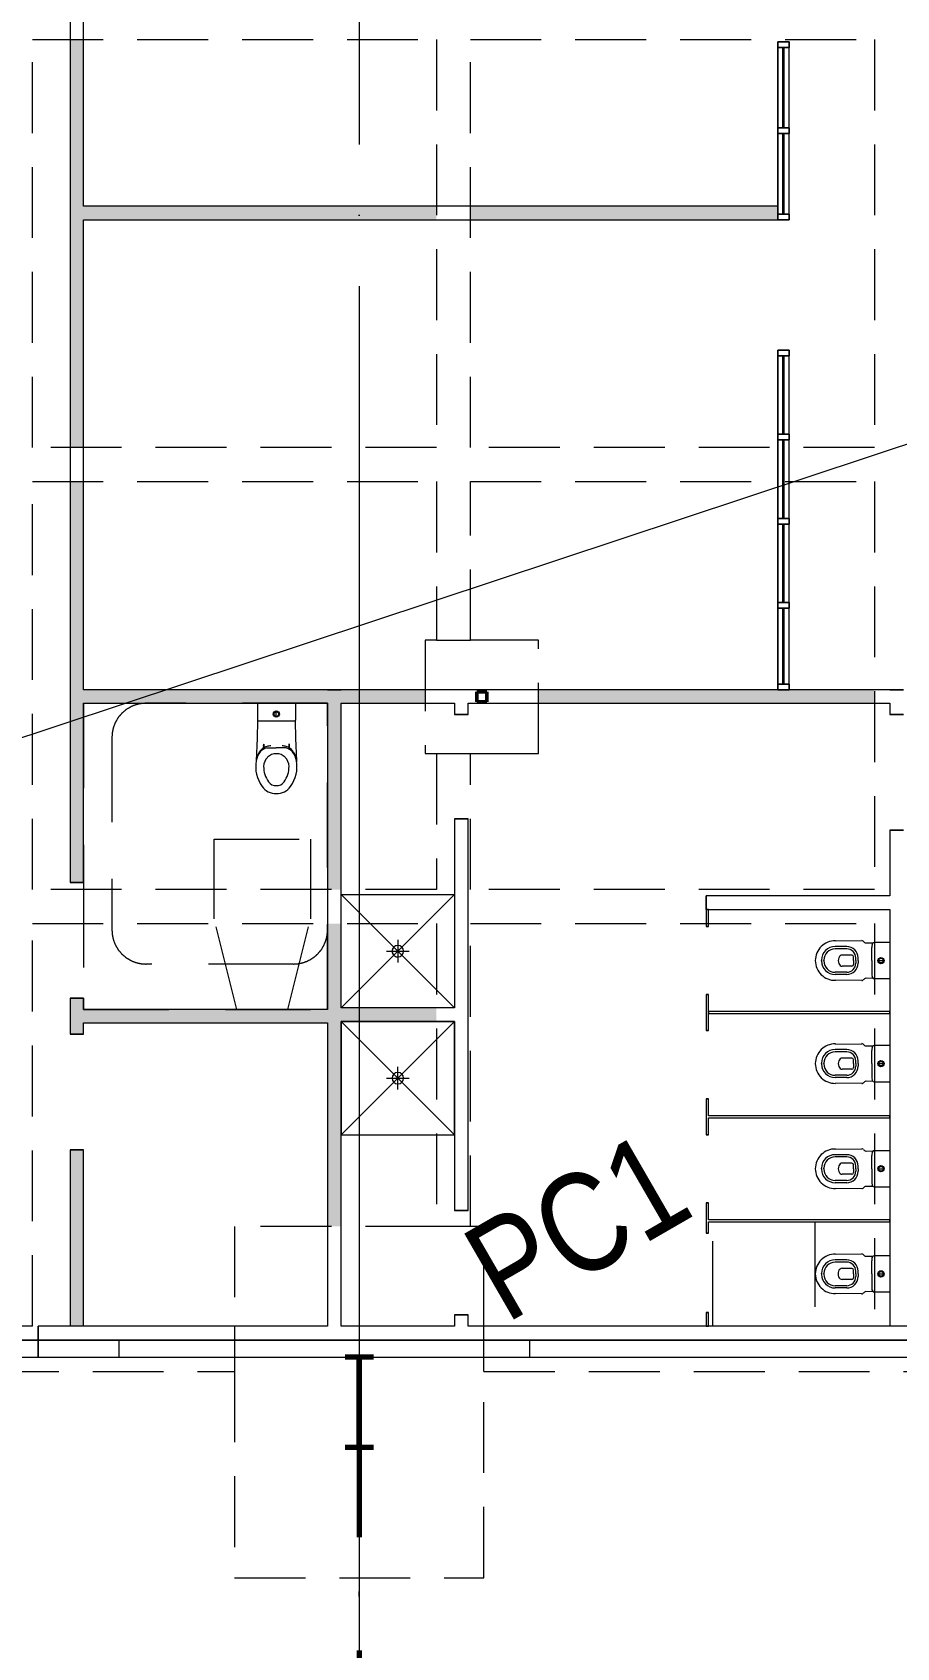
# Model space of a CAD drawing. Header units: millimetres. Extents: x 1606 to 301010, y -5142 to 244250.
# Drawn here: x 81801 to 89421, y 212738 to 226989 of the extents above; entities that cross this region are included whole.
import ezdxf

# ---------------------------------------------------------------- set-up
doc = ezdxf.new("R2010")
doc.units = ezdxf.units.MM
for name, pattern in [('_SGE_Grid Line', [16250, 15000, -625, 0, -625]), ('_SGE_Hidden', [925, 625, -300]), ('Dash', [1250, 750, -500]), ('Dash Dot', [2587.5, 1587.5, -500, 0, -500]), ('Hidden', [1785.95, 1190.625, -595.325])]:
    doc.linetypes.add(name, pattern=pattern)
for name, color, linetype, lineweight in [('0-1', 7, 'Continuous', 5), ('A-DETL', 90, 'Continuous', 18), ('A-DETL-1', 90, 'Dash Dot', 70), ('A-GLAZ-CURT-1', 253, 'Continuous', 9), ('A-GLAZ-CWMG-1', 253, 'Continuous', 9), ('A-WALL-1', 253, 'Continuous', 9), ('A-WALL-2', 113, 'Continuous', 20), ('I-WALL-1', 253, 'Continuous', 9), ('P-SANR-FIXT-1', 253, 'Continuous', 9), ('P-SANR-FIXT-2', 6, 'Dash', 9), ('P-SANR-FIXT-3', 6, 'Hidden', 9), ('P-SANR-FIXT-HDLN-1', 253, 'Dash', 9), ('S-BEAM-1', 7, '_SGE_Hidden', 18), ('S-BEAM-HDLN-1', 7, '_SGE_Hidden', 18), ('S-COLS', 52, 'Continuous', 18), ('S-COLS-1', 52, 'Continuous', 70), ('S-COLS-IDEN-1', 171, 'Continuous', 35), ('S-COLS-SYMB', 171, 'Continuous', 50), ('S-FNDN-1', 32, '_SGE_Hidden', 18), ('S-GRID-1', 1, '_SGE_Grid Line', 13)]:
    doc.layers.add(name, color=color, linetype=linetype, lineweight=lineweight)
doc.layers.add('A-WALL-PATT-1', color=254, linetype='Continuous', lineweight=35, transparency=1)
doc.styles.add('Arial Narrow_3', font='ARIALN.TTF', dxfattribs={"height": 875})

# ---------------------------------------------------------------- blocks, each defined once
blk = doc.blocks.new('WYA_PF_Accessible Bathroom_Option 2 - WC_Exposed Cistern-8141860-WAREHOUSE SLAB PLAN')
at = {"layer": 'P-SANR-FIXT-HDLN-1'}
for p, q in [((-900, 2700), (-900, 0)), ((1250, 2700), (-900, 2700)), ((1250, 2600), (1250, 2700)), ((1250, 1580), (1250, 2600)), ((1250, 0), (1250, 1580)), ((1250, 0), (-900, 0))]:
    blk.add_line(p, q, dxfattribs=at)
blk = doc.blocks.new('WYA_PF_DDA_Clearance _ Handrails_Pan - Accessible Pan_Clearance-8141821-WAREHOUSE SLAB PLAN')
at = {"layer": 'P-SANR-FIXT-2'}
for p, q in [((450, 0), (-1150, 0)), ((450, 0), (450, -2000)), ((-1450, -300), (-1450, -2000)), ((150, -2300), (-1150, -2300))]:
    blk.add_line(p, q, dxfattribs=at)
for centre, start, end in [((-1150, -300), 90, 180), ((-1150, -2000), 180, 270), ((150, -2000), 270, 360)]:
    blk.add_arc(centre, 300, start, end, dxfattribs=at)
blk = doc.blocks.new('WYA_PF_DDA_Clearance_Basin - WYA_PF_DDA Basin_Clearance-5699451-WAREHOUSE SLAB PLAN')
at = {"layer": 'P-SANR-FIXT-2'}
for p, q in [((350, 0), (150, -800)), ((575, 0), (350, 0)), ((575, 0), (800, 0)), ((800, 0), (1000, -800)), ((150, -1500), (150, -800)), ((1000, -800), (1000, -1500)), ((1000, -1500), (150, -1500))]:
    blk.add_line(p, q, dxfattribs=at)
blk = doc.blocks.new('WYA_PF_DDA_Toilet_WC_Exposed Cistern - Care800_InvisiII_Suite-8141830-WAREHOUSE SLAB PLAN')
at = {"layer": 'P-SANR-FIXT-1'}
for p, q in [((-169, 309), (-177, 509)), ((171, 309), (178, 509)), ((-164, 154), (-169, 309)), ((-111, 388), (-112, 388)), ((-111, 360), (-110, 360)), ((-83, 394), (1, 394)), ((85, 394), (1, 394)), ((110, 361), (111, 361)), ((112, 389), (111, 389)), ((166, 154), (171, 309)), ((-167, 6), (-167, 149)), ((162, 155), (-161, 155)), ((168, 6), (168, 149)), ((1, 123), (1, 75)), ((162, 0), (-161, 0))]:
    blk.add_line(p, q, dxfattribs=at)
at = {"layer": 'P-SANR-FIXT-1', "flags": 128}
for points in [[(-112, 388), (-113, 386), (-114, 384), (-114, 383), (-115, 382), (-115, 381), (-115, 380), (-115, 380), (-115, 379), (-115, 379), (-116, 378), (-116, 378), (-116, 378), (-116, 378), (-116, 377), (-116, 377), (-116, 377), (-116, 377), (-116, 376), (-116, 376), (-116, 376), (-116, 376), (-116, 376), (-116, 376), (-116, 376), (-116, 375), (-116, 375), (-116, 375), (-116, 375), (-116, 375), (-116, 375), (-116, 375), (-116, 375), (-116, 375), (-116, 375), (-116, 374), (-116, 374), (-116, 374), (-116, 374), (-116, 374), (-116, 374), (-116, 374), (-116, 374), (-116, 374), (-116, 374), (-116, 373), (-116, 373), (-116, 373), (-116, 373), (-116, 373), (-116, 373), (-116, 373), (-116, 372), (-116, 372), (-116, 372), (-116, 372), (-116, 372), (-116, 372), (-116, 371), (-115, 371), (-115, 371), (-115, 370), (-115, 370), (-115, 370), (-115, 369), (-115, 368), (-115, 368), (-115, 367), (-114, 366), (-114, 364), (-113, 363), (-112, 361)], [(112, 361), (113, 363), (114, 365), (114, 366), (114, 367), (115, 368), (115, 369), (115, 369), (115, 370), (115, 370), (115, 371), (115, 371), (115, 371), (115, 371), (115, 372), (115, 372), (115, 372), (116, 372), (116, 372), (116, 373), (116, 373), (116, 373), (116, 373), (116, 373), (116, 373), (116, 373), (116, 374), (116, 374), (116, 374), (116, 374), (116, 374), (116, 374), (116, 374), (116, 374), (116, 374), (116, 374), (116, 375), (116, 375), (116, 375), (116, 375), (116, 375), (116, 375), (116, 375), (116, 375), (116, 375), (116, 376), (116, 376), (116, 376), (116, 376), (116, 376), (116, 376), (116, 376), (116, 376), (116, 377), (116, 377), (116, 377), (116, 377), (116, 377), (115, 378), (115, 378), (115, 378), (115, 379), (115, 379), (115, 379), (115, 380), (115, 380), (115, 381), (115, 382), (114, 383), (114, 384), (113, 386), (112, 388)]]:
    blk.add_lwpolyline(points, dxfattribs=at)
at = {"layer": 'P-SANR-FIXT-1'}
for radius in [27.5, 20]:
    blk.add_circle((1, 95), radius, dxfattribs=at)
for centre, radius, start, end in [((123, 558), 304, 144.6544, 189.3456), ((-5, 649), 147, 87.7013, 144.6544), ((-5, 649), 76.8, 85.6025, 144.6544), ((7, 649), 147, 35.3456, 92.2987), ((7, 649), 76.8, 35.3456, 94.3975), ((-121, 558), 304, 350.6544, 35.3456), ((123, 558), 234, 144.6544, 180.475), ((-121, 558), 234, 359.525, 35.3456), ((2, 528), 182, 183.2678, 208.0625), ((-10, 536), 169, 189.3456, 219.433), ((-37, 507), 138, 208.0625, 231.9375), ((-61, 494), 103, 219.433, 257.6532), ((8, 560), 119, 181.7513, 224.4006), ((-2, 550), 105, 224.4006, 271.5994), ((4, 550), 105, 268.4006, 315.5994), ((-6, 560), 119, 315.5994, 358.2487), ((63, 494), 103, 282.3468, 320.567), ((37, 507), 138, 308.0625, 331.9375), ((12, 536), 169, 320.567, 350.6544), ((-2, 528), 182, 331.9375, 356.7322), ((-58, 480), 104, 231.9375, 254.2974), ((-10, 665), 294, 255.1109, 262.1097), ((10, 665), 294, 277.8903, 284.8891), ((58, 480), 104, 285.7026, 308.0625), ((-161, 149), 6, 90, 180.0016), ((162, 149), 6, 359.9984, 89.9995), ((-161, 6), 6, 180.1507, 270.2694), ((162, 6), 6, 269.7306, 359.8493)]:
    blk.add_arc(centre, radius, start, end, dxfattribs=at)
for centre, major_axis, ratio, start_param, end_param in [((-112, 374), (-0.2, 14), 0.094135, 0, 3.140296), ((-111, 374), (-0.2, 14), 0.094135, 0, 3.140296), ((-112, 374), (-0.2, 14), 0.094135, 3.141593, 6.281889), ((-111, 374), (-0.2, 14), 0.094135, 3.141593, 6.281889), ((111, 375), (0.2, 14), 0.093991, 0.001291, 3.141593), ((111, 375), (0.2, 14), 0.093991, 3.142884, 6.283185), ((112, 375), (0.2, 14), 0.093991, 0.001291, 3.141593), ((112, 375), (0.2, 14), 0.093991, 3.142884, 6.283185)]:
    blk.add_ellipse(centre, major_axis=major_axis, ratio=ratio, start_param=start_param, end_param=end_param, dxfattribs=at)
blk = doc.blocks.new('WYA_PF_WC_Toilet_Caroma_Liano_Cleanflush_Easy Height - Liano-8106803-WAREHOUSE SLAB PLAN')
at = {"layer": 'P-SANR-FIXT-1'}
for p, q in [((58753, 217087), (58651, 217087)), ((58753, 217067), (58651, 217067)), ((58653, 217136), (58885, 217139)), ((58923, 217119), (58987, 217120)), ((58974, 216963), (58974, 217079)), ((59002, 217125), (59133, 217125)), ((59133, 217125), (59133, 216801)), ((58531, 216963), (58531, 216967)), ((58531, 216963), (58531, 216960)), ((58551, 216963), (58551, 216967)), ((58551, 216963), (58551, 216960)), ((58798, 217012), (58713, 217012)), ((58798, 216914), (58713, 216914)), ((58813, 216963), (58813, 216997)), ((58813, 216963), (58813, 216929)), ((58833, 216963), (58833, 216987)), ((58833, 216963), (58833, 216940)), ((58853, 216963), (58853, 216987)), ((58853, 216963), (58853, 216940)), ((58974, 216963), (58974, 216848)), ((59035, 216963), (59076, 216963)), ((58753, 216860), (58651, 216860)), ((58753, 216840), (58651, 216840)), ((58885, 216787), (58653, 216790)), ((58987, 216806), (58923, 216807)), ((59133, 216801), (59002, 216801))]:
    blk.add_line(p, q, dxfattribs=at)
for radius in [28, 20.1]:
    blk.add_circle((59055, 216963), radius, dxfattribs=at)
for centre, radius, start, end in [((58650, 216963), 174, 89.0526, 179.9087), ((58651, 216967), 120, 90, 180), ((58651, 216967), 100, 90, 180), ((58753, 216987), 100, 0, 90), ((58753, 216987), 80, 0, 90), ((58885, 217119), 20.3, 48.7678, 90.3721), ((62198, 220846), 4967, 228.3626, 228.5371), ((58923, 217139), 20.1, 229.06, 270.7974), ((59149, 217079), 174, 171.5271, 180), ((58998, 217101), 22.5, 121.539, 171.5271), ((59002, 217101), 24.1, 90, 128.728), ((58650, 216963), 174, 180.0913, 270.9474), ((58651, 216960), 120, 180, 270), ((58651, 216960), 100, 180, 270), ((58753, 216940), 80, 270, 0), ((58753, 216940), 100, 270, 0), ((58798, 216997), 15, 0, 90), ((58798, 216929), 15, 270, 0), ((58885, 216808), 20.3, 269.6279, 311.2322), ((62198, 213080), 4967, 131.4629, 131.6374), ((58923, 216787), 20.1, 89.2026, 130.94), ((59149, 216848), 174, 180, 188.4729), ((58998, 216825), 22.5, 188.4729, 238.461), ((59002, 216825), 24.1, 231.272, 270)]:
    blk.add_arc(centre, radius, start, end, dxfattribs=at)
blk.add_ellipse((58713, 216963), major_axis=(0, 49.3), ratio=0.710354, start_param=0, end_param=3.141593, dxfattribs=at)
blk = doc.blocks.new('WYA_PF_WC_Toilet_Ambulant - WC_Exposed Cistern-8106804-WAREHOUSE SLAB PLAN')
at = {"layer": 'P-SANR-FIXT-1'}
for p, q in [((0, 602), (-4, 602)), ((0, 582), (-4, 582)), ((0, 602), (4, 602)), ((0, 582), (4, 582)), ((-176, 249), (-173, 480)), ((-124, 380), (-124, 482)), ((-104, 380), (-104, 482)), ((104, 380), (104, 482)), ((124, 380), (124, 482)), ((173, 480), (176, 249)), ((-49, 335), (-49, 421)), ((0, 320), (-34, 320)), ((0, 300), (-24, 300)), ((0, 320), (34, 320)), ((0, 300), (24, 300)), ((49, 335), (49, 421)), ((-157, 147), (-156, 210)), ((0, 159), (-115, 159)), ((0, 280), (-24, 280)), ((0, 280), (24, 280)), ((0, 159), (115, 159)), ((156, 210), (157, 147)), ((-162, 0), (-162, 131)), ((0, 98), (0, 58)), ((162, 131), (162, 0)), ((162, 0), (-162, 0))]:
    blk.add_line(p, q, dxfattribs=at)
for radius in [28, 20.1]:
    blk.add_circle((0, 78), radius, dxfattribs=at)
for centre, radius, start, end in [((0, 483), 174, 90.0913, 180.9474), ((-4, 482), 120, 90, 180), ((-4, 482), 100, 90, 180), ((0, 483), 174, 359.0526, 89.9087), ((4, 482), 120, 360, 90), ((4, 482), 100, 360, 90), ((-24, 380), 100, 180, 270), ((-24, 380), 80, 180, 270), ((-34, 335), 15, 180, 270), ((24, 380), 80, 270, 360), ((24, 380), 100, 270, 360), ((34, 335), 15, 270, 360), ((-156, 249), 20.3, 179.6279, 221.2322), ((-3883, -3065), 4967, 41.4629, 41.6374), ((-138, 131), 24.1, 141.272, 180), ((-176, 211), 20.1, 359.2026, 40.94), ((-138, 135), 22.5, 98.4729, 148.461), ((-115, -15), 174, 90, 98.4729), ((115, -15), 174, 81.5271, 90), ((138, 135), 22.5, 31.539, 81.5271), ((176, 211), 20.1, 139.06, 180.7974), ((138, 131), 24.1, 0, 38.728), ((3883, -3065), 4967, 138.3626, 138.5371), ((156, 249), 20.3, 318.7678, 0.3721)]:
    blk.add_arc(centre, radius, start, end, dxfattribs=at)
blk.add_ellipse((0, 421), major_axis=(49.3, 0), ratio=0.710354, start_param=0, end_param=3.141593, dxfattribs=at)
at = {"layer": 'P-SANR-FIXT-2'}
for p, q in [((-460, 660), (-460, 1560)), ((-460, 1560), (460, 1560)), ((460, 1560), (460, 660)), ((460, 660), (-460, 660))]:
    blk.add_line(p, q, dxfattribs=at)
blk = doc.blocks.new('WYA_PF_Shower Falls - Floor Waste_Centre-8509042-WAREHOUSE SLAB PLAN')
at = {"layer": 'P-SANR-FIXT-3'}
for p, q in [((0, 0), (500, -500)), ((0, 0), (0, -1000)), ((1000, 0), (0, 0)), ((1000, 0), (500, -500)), ((1000, -1000), (1000, 0)), ((0, -1000), (500, -500)), ((500, -500), (1000, -1000)), ((0, -1000), (1000, -1000))]:
    blk.add_line(p, q, dxfattribs=at)
blk = doc.blocks.new('WYA_PF_Floor Waste_Round - 100mm Dia-8146134-WAREHOUSE SLAB PLAN')
at = {"layer": 'P-SANR-FIXT-1'}
for p, q in [((100, 0), (-100, 0)), ((0, -100), (0, 100))]:
    blk.add_line(p, q, dxfattribs=at)
for start, end in [(0, 180), (0, 180), (180, 0), (180, 360)]:
    blk.add_arc((0, 0), 50, start, end, dxfattribs=at)
blk = doc.blocks.new('WYA_PF_Shower Falls - Floor Waste_Centre-8509059-WAREHOUSE SLAB PLAN')
at = {"layer": 'P-SANR-FIXT-3'}
for p, q in [((0, 1000), (500, 500)), ((0, 1000), (1000, 1000)), ((0, 0), (0, 1000)), ((500, 500), (1000, 1000)), ((1000, 1000), (1000, 0)), ((0, 0), (500, 500)), ((1000, 0), (500, 500)), ((1000, 0), (0, 0))]:
    blk.add_line(p, q, dxfattribs=at)
blk = doc.blocks.new('WYA_PF_Floor Waste_Round - 100mm Dia-8507686-WAREHOUSE SLAB PLAN')
at = {"layer": 'P-SANR-FIXT-1'}
for p, q in [((100, 0), (-100, 0)), ((0, 100), (0, -100))]:
    blk.add_line(p, q, dxfattribs=at)
for start, end in [(0, 180), (360, 180), (180, 360), (180, 360)]:
    blk.add_arc((0, 0), 50, start, end, dxfattribs=at)
blk = doc.blocks.new('Rectangular Mullion - 100 x 50mm-V37-WAREHOUSE SLAB PLAN')
at = {"layer": 'A-GLAZ-CWMG-1'}
for p, q in [((-50, 50), (0, 50)), ((-50, -50), (-50, 50)), ((0, 50), (-50, 50)), ((-50, 50), (-50, 5)), ((-50, 5), (-50, -5)), ((0, 50), (0, -50)), ((0, -50), (0, 50)), ((-50, -5), (-50, -50)), ((0, -50), (-50, -50)), ((-50, -50), (0, -50))]:
    blk.add_line(p, q, dxfattribs=at)
blk = doc.blocks.new('WYA_CP_Glazing Panel - CP_Center Glazing_GL1-8848010-WAREHOUSE SLAB PLAN')
at = {"layer": 'A-GLAZ-CURT-1'}
for p, q in [((355, 5), (-355, 5)), ((-355, 5), (-355, -5)), ((-355, -5), (-355, 5)), ((-355, 5), (355, 5)), ((355, -5), (355, 5)), ((355, 5), (355, -5)), ((-355, -5), (355, -5)), ((355, -5), (-355, -5))]:
    blk.add_line(p, q, dxfattribs=at)
blk = doc.blocks.new('Rectangular Mullion - 100 x 50mm-8544551-WAREHOUSE SLAB PLAN')
at = {"layer": 'A-GLAZ-CWMG-1'}
for p, q in [((58145, 226905), (58245, 226905)), ((58245, 226905), (58145, 226905)), ((58145, 226905), (58145, 226855)), ((58145, 226855), (58145, 226905)), ((58245, 226855), (58245, 226905)), ((58245, 226855), (58245, 226905)), ((58145, 226855), (58145, 226145)), ((58145, 226145), (58145, 226855)), ((58245, 226145), (58245, 226855)), ((58245, 226145), (58245, 226855)), ((58145, 226145), (58145, 226120)), ((58145, 226120), (58145, 226145)), ((58245, 226120), (58245, 226145)), ((58245, 226120), (58245, 226145))]:
    blk.add_line(p, q, dxfattribs=at)
blk = doc.blocks.new('Rectangular Mullion - 100 x 50mm-V45-WAREHOUSE SLAB PLAN')
at = {"layer": 'A-GLAZ-CWMG-1'}
for p, q in [((-25, 50), (25, 50)), ((-25, -50), (-25, 50)), ((25, 50), (-25, 50)), ((-25, 50), (-25, -50)), ((25, 50), (25, -50)), ((25, 5), (25, 50)), ((25, -5), (25, 5)), ((25, -50), (-25, -50)), ((-25, -50), (25, -50)), ((25, -50), (25, -5))]:
    blk.add_line(p, q, dxfattribs=at)
blk = doc.blocks.new('Rectangular Mullion - 100 x 50mm-8544498-WAREHOUSE SLAB PLAN')
at = {"layer": 'A-GLAZ-CWMG-1'}
for p, q in [((58145, 226120), (58145, 226095)), ((58145, 226095), (58145, 226120)), ((58145, 226095), (58145, 225455)), ((58145, 225455), (58145, 226095)), ((58245, 226095), (58245, 226120)), ((58245, 226095), (58245, 226120)), ((58245, 225385), (58245, 226095)), ((58245, 225385), (58245, 226095)), ((58145, 225455), (58145, 225385)), ((58145, 225385), (58145, 225455)), ((58145, 225385), (58145, 225335)), ((58145, 225335), (58145, 225385)), ((58145, 225335), (58245, 225335)), ((58245, 225335), (58145, 225335)), ((58245, 225335), (58245, 225385)), ((58245, 225335), (58245, 225385))]:
    blk.add_line(p, q, dxfattribs=at)
blk = doc.blocks.new('Rectangular Mullion - 100 x 50mm-8529201-WAREHOUSE SLAB PLAN')
at = {"layer": 'A-GLAZ-CWMG-1'}
for p, q in [((-25, 50), (25, 50)), ((-25, -50), (-25, 50)), ((25, 50), (-25, 50)), ((-25, 50), (-25, 5)), ((-25, 5), (-25, -5)), ((25, 50), (25, -50)), ((25, 5), (25, 50)), ((25, -5), (25, 5)), ((-25, -5), (-25, -50)), ((25, -50), (-25, -50)), ((-25, -50), (25, -50)), ((25, -50), (25, -5))]:
    blk.add_line(p, q, dxfattribs=at)
blk = doc.blocks.new('Rectangular Mullion - 100 x 50mm-V46-WAREHOUSE SLAB PLAN')
at = {"layer": 'A-GLAZ-CWMG-1'}
for p, q in [((-25, 50), (25, 50)), ((-25, -50), (-25, 50)), ((25, 50), (-25, 50)), ((-25, 50), (-25, 5)), ((-25, 5), (-25, -5)), ((25, 50), (25, -50)), ((25, -50), (25, 50)), ((-25, -5), (-25, -50)), ((25, -50), (-25, -50)), ((-25, -50), (25, -50))]:
    blk.add_line(p, q, dxfattribs=at)
blk = doc.blocks.new('WYA_CP_Glazing Panel - CP_Center Glazing_GL1-8848016-WAREHOUSE SLAB PLAN')
at = {"layer": 'A-GLAZ-CURT-1'}
for p, q in [((346, 5), (-346, 5)), ((-346, 5), (-346, -5)), ((-346, -5), (-346, 5)), ((-346, 5), (346, 5)), ((346, -5), (346, 5)), ((346, 5), (346, -5)), ((-346, -5), (346, -5)), ((346, -5), (-346, -5))]:
    blk.add_line(p, q, dxfattribs=at)
blk = doc.blocks.new('Rectangular Mullion - 100 x 50mm-8544499-WAREHOUSE SLAB PLAN')
at = {"layer": 'A-GLAZ-CWMG-1'}
for p, q in [((58145, 224185), (58245, 224185)), ((58245, 224185), (58145, 224185)), ((58145, 224185), (58145, 224135)), ((58145, 224135), (58145, 224185)), ((58245, 224135), (58245, 224185)), ((58245, 224135), (58245, 224185)), ((58145, 224135), (58145, 223442)), ((58145, 223442), (58145, 224135)), ((58245, 223442), (58245, 224135)), ((58245, 223442), (58245, 224135)), ((58145, 223442), (58145, 223417)), ((58145, 223417), (58145, 223442)), ((58245, 223417), (58245, 223442)), ((58245, 223417), (58245, 223442))]:
    blk.add_line(p, q, dxfattribs=at)
blk = doc.blocks.new('Rectangular Mullion - 100 x 50mm-8544179-WAREHOUSE SLAB PLAN')
at = {"layer": 'A-GLAZ-CWMG-1'}
for p, q in [((58145, 223417), (58145, 223392)), ((58145, 223392), (58145, 223417)), ((58145, 223392), (58145, 222699)), ((58145, 222699), (58145, 223392)), ((58245, 223392), (58245, 223417)), ((58245, 223392), (58245, 223417)), ((58245, 222699), (58245, 223392)), ((58245, 222699), (58245, 223392)), ((58145, 222699), (58145, 222674)), ((58145, 222674), (58145, 222699)), ((58245, 222674), (58245, 222699)), ((58245, 222674), (58245, 222699))]:
    blk.add_line(p, q, dxfattribs=at)
blk = doc.blocks.new('WYA_CP_Glazing Panel - CP_Center Glazing_GL1-8848017-WAREHOUSE SLAB PLAN')
at = {"layer": 'A-GLAZ-CURT-1'}
for p, q in [((334, 5), (-334, 5)), ((-334, 5), (-334, -5)), ((-334, -5), (-334, 5)), ((-334, 5), (334, 5)), ((334, -5), (334, 5)), ((334, 5), (334, -5)), ((-334, -5), (334, -5)), ((334, -5), (-334, -5))]:
    blk.add_line(p, q, dxfattribs=at)
blk = doc.blocks.new('Rectangular Mullion - 100 x 50mm-8544182-WAREHOUSE SLAB PLAN')
at = {"layer": 'A-GLAZ-CWMG-1'}
for p, q in [((58145, 221932), (58145, 221907)), ((58145, 221907), (58145, 221932)), ((58145, 221907), (58145, 221239)), ((58145, 221239), (58145, 221907)), ((58245, 221907), (58245, 221932)), ((58245, 221907), (58245, 221932)), ((58245, 221239), (58245, 221907)), ((58245, 221239), (58245, 221907)), ((58145, 221239), (58145, 221189)), ((58145, 221189), (58145, 221239)), ((58145, 221189), (58245, 221189)), ((58245, 221189), (58145, 221189)), ((58245, 221189), (58245, 221239)), ((58245, 221189), (58245, 221239))]:
    blk.add_line(p, q, dxfattribs=at)
blk = doc.blocks.new('23041_Modscape EF_ Central_V22_rvt-1-WAREHOUSE SLAB PLAN')
at = {"layer": 'A-WALL-PATT-1'}
h = blk.add_hatch(color=256, dxfattribs=at)
h.paths.add_polyline_path([(52025, 221069), (52025, 223025), (51905, 223025), (51905, 221069)])
h.paths.add_polyline_path([(51969, 223325), (52025, 223325), (52025, 226925), (51905, 226925), (51905, 223325)])
h.paths.add_polyline_path([(51905, 227225), (52025, 227225), (52025, 230825), (51905, 230825), (51905, 228789)])
h.paths.add_polyline_path([(52025, 231125), (52025, 232600), (51905, 232600), (51905, 231125), (51968, 231125)])
h = blk.add_hatch(color=256, dxfattribs=at)
h.paths.add_polyline_path([(58145, 225335), (58145, 225455), (55435, 225455), (55435, 225335), (55859, 225335)])
h.paths.add_polyline_path([(55135, 225335), (55135, 225455), (52025, 225455), (52025, 225335)])
for points in [[(54175, 221069), (54175, 221189), (52025, 221189), (52025, 221069), (52305, 221069)], [(52025, 219489), (52025, 221069), (51905, 221069), (51905, 219489)], [(52025, 218249), (54175, 218249), (54175, 218369), (52025, 218369)], [(55135, 218262), (55135, 218382), (54295, 218382), (54295, 218262)]]:
    blk.add_hatch(color=256, dxfattribs=at).paths.add_polyline_path(points)
h = blk.add_hatch(color=256, dxfattribs=at)
h.paths.add_polyline_path([(54256, 216454), (54295, 216454), (54295, 219125), (54175, 219125), (54175, 216454)])
h.paths.add_polyline_path([(54295, 219425), (54295, 221189), (54175, 221189), (54175, 219425), (54249, 219425)])
h = blk.add_hatch(color=256, dxfattribs=at)
h.paths.add_polyline_path([(58997, 221069), (58997, 221189), (56035, 221189), (56035, 221069)])
h.paths.add_polyline_path([(55035, 221069), (55035, 221189), (54295, 221189), (54295, 221069)])
h = blk.add_hatch(color=256, dxfattribs=at)
h.paths.add_polyline_path([(52025, 215575), (52025, 217129), (51905, 217129), (51905, 215575)])
h.paths.add_polyline_path([(51905, 218149), (52025, 218149), (52025, 218469), (51905, 218469)])
at = {"layer": 'A-WALL-1'}
for p, q in [((52025, 225455), (52025, 232600)), ((51905, 229530), (51905, 221069)), ((51905, 229530), (51905, 221069)), ((52025, 225455), (52025, 229540)), ((58145, 225455), (52025, 225455)), ((58145, 225455), (52025, 225455)), ((58145, 225335), (58145, 225455)), ((58145, 225455), (58145, 225385)), ((52025, 221189), (52025, 225335)), ((52025, 221189), (52025, 225335)), ((52025, 225335), (58145, 225335)), ((52025, 225335), (58145, 225335)), ((58145, 225385), (58145, 225335)), ((54175, 221189), (52025, 221189)), ((54175, 221189), (52025, 221189)), ((54295, 221189), (54175, 221189)), ((54175, 221189), (54295, 221189)), ((59133, 221189), (54295, 221189)), ((58145, 221189), (54295, 221189)), ((58245, 221189), (58145, 221189)), ((59133, 221189), (58245, 221189)), ((59253, 221189), (59133, 221189)), ((59133, 221189), (59253, 221189)), ((51905, 221069), (51905, 219489)), ((51905, 221069), (51905, 219489)), ((52025, 221069), (54175, 221069)), ((52025, 221069), (54175, 221069)), ((52025, 219489), (52025, 221069)), ((52025, 219489), (52025, 221069)), ((54175, 221069), (54175, 218369)), ((54175, 221069), (54175, 218369)), ((54295, 221069), (55295, 221069)), ((54295, 221069), (55295, 221069)), ((54295, 218382), (54295, 221069)), ((54295, 218382), (54295, 221069)), ((55295, 221069), (55295, 220969)), ((55295, 221069), (55295, 220969)), ((55415, 221069), (59133, 221069)), ((55415, 221069), (59133, 221069)), ((55415, 220969), (55415, 221069)), ((55415, 220969), (55415, 221069)), ((59133, 221069), (59133, 220969)), ((59133, 221069), (59133, 220969)), ((55295, 220969), (55415, 220969)), ((55415, 220969), (55295, 220969)), ((59133, 220969), (59253, 220969)), ((59253, 220969), (59133, 220969)), ((55295, 220049), (55295, 218382)), ((55415, 220049), (55295, 220049)), ((55295, 220049), (55295, 218382)), ((55295, 220049), (55415, 220049)), ((55415, 216595), (55415, 220049)), ((55415, 216595), (55415, 220049)), ((59133, 219949), (59133, 219369)), ((59253, 219949), (59133, 219949)), ((59133, 219949), (59133, 219369)), ((59133, 219949), (59253, 219949)), ((51905, 219489), (52025, 219489)), ((52025, 219489), (51905, 219489)), ((59133, 219369), (57515, 219369)), ((57515, 219369), (57515, 219249)), ((59133, 219369), (57515, 219369)), ((57515, 219249), (57515, 219369)), ((57515, 219249), (59133, 219249)), ((57515, 219249), (57533, 219249)), ((57533, 219249), (59133, 219249)), ((59133, 219249), (59133, 218961)), ((59133, 219249), (59133, 218961)), ((59133, 218961), (59133, 218637)), ((59133, 218961), (59133, 218637)), ((59133, 218637), (59133, 218052)), ((59133, 218637), (59133, 218349)), ((52025, 218469), (51905, 218469)), ((51905, 218469), (51905, 218149)), ((51905, 218469), (52025, 218469)), ((51905, 218469), (51905, 218149)), ((52025, 218369), (52025, 218469)), ((52025, 218369), (52025, 218469)), ((54175, 218369), (52025, 218369)), ((54175, 218369), (52025, 218369)), ((55295, 218382), (54295, 218382)), ((55295, 218382), (54295, 218382)), ((59133, 218349), (59133, 218331)), ((59133, 218331), (59133, 218052)), ((52025, 218149), (52025, 218249)), ((52025, 218149), (52025, 218249)), ((52025, 218249), (54175, 218249)), ((52025, 218249), (54175, 218249)), ((54175, 218249), (54175, 215575)), ((54175, 218249), (54175, 215575)), ((54295, 215575), (54295, 218262)), ((54295, 215575), (54295, 218262)), ((54295, 218262), (55295, 218262)), ((54295, 218262), (55295, 218262)), ((55295, 218262), (55295, 216595)), ((55295, 218262), (55295, 216595)), ((51905, 218149), (52025, 218149)), ((52025, 218149), (51905, 218149)), ((59133, 218052), (59133, 217728)), ((59133, 218052), (59133, 217728)), ((59133, 217728), (59133, 217125)), ((59133, 217728), (59133, 217431)), ((59133, 217431), (59133, 217413)), ((59133, 217413), (59133, 217125)), ((52025, 217129), (51905, 217129)), ((51905, 217129), (51905, 215575)), ((51905, 217129), (52025, 217129)), ((51905, 217129), (51905, 215575)), ((52025, 215575), (52025, 217129)), ((52025, 215575), (52025, 217129)), ((59133, 217125), (59133, 216801)), ((59133, 217125), (59133, 216801)), ((59133, 216801), (59133, 216197)), ((59133, 216801), (59133, 216513)), ((55295, 216595), (55415, 216595)), ((55415, 216595), (55295, 216595)), ((59133, 216513), (59133, 216495)), ((59133, 216495), (59133, 216197)), ((59133, 216197), (59133, 215873)), ((59133, 216197), (59133, 215873)), ((59133, 215873), (59133, 215575)), ((59133, 215873), (59133, 215575)), ((55295, 215675), (55295, 215575)), ((55415, 215675), (55295, 215675)), ((55295, 215675), (55295, 215575)), ((55295, 215675), (55415, 215675)), ((55415, 215575), (55415, 215675)), ((55415, 215575), (55415, 215675)), ((65569, 215450), (51625, 215450)), ((51625, 215450), (51625, 215300)), ((51625, 215300), (51625, 215450)), ((65569, 215450), (51625, 215450)), ((51625, 215300), (65569, 215300)), ((51625, 215300), (65569, 215300))]:
    blk.add_line(p, q, dxfattribs=at)
at = {"layer": 'I-WALL-1'}
for p, q in [((57533, 219249), (57515, 219249)), ((57515, 219249), (57515, 219099)), ((57515, 219249), (57533, 219249)), ((57515, 219249), (57515, 219099)), ((57533, 219099), (57533, 219249)), ((57533, 219099), (57533, 219249)), ((57515, 219099), (57533, 219099)), ((57533, 219099), (57515, 219099)), ((57533, 218499), (57515, 218499)), ((57515, 218499), (57515, 218181)), ((57515, 218499), (57533, 218499)), ((57515, 218499), (57515, 218181)), ((57533, 218181), (57533, 218499)), ((57533, 218349), (57533, 218499)), ((59133, 218349), (57533, 218349)), ((57533, 218349), (57533, 218331)), ((57533, 218331), (57533, 218349)), ((59133, 218349), (57533, 218349)), ((57533, 218331), (57533, 218349)), ((57533, 218331), (59133, 218331)), ((57533, 218331), (59133, 218331)), ((57533, 218181), (57533, 218331)), ((59133, 218331), (59133, 218349)), ((59133, 218349), (59133, 218331)), ((57515, 218181), (57533, 218181)), ((57533, 218181), (57515, 218181)), ((57533, 217581), (57515, 217581)), ((57515, 217581), (57515, 217263)), ((57515, 217581), (57533, 217581)), ((57515, 217581), (57515, 217263)), ((57533, 217431), (57533, 217581)), ((57533, 217431), (57533, 217581)), ((59133, 217431), (57533, 217431)), ((59133, 217431), (57533, 217431)), ((57533, 217413), (59133, 217413)), ((57533, 217413), (59133, 217413)), ((57533, 217263), (57533, 217413)), ((57533, 217263), (57533, 217413)), ((59133, 217413), (59133, 217431)), ((59133, 217431), (59133, 217413)), ((57515, 217263), (57533, 217263)), ((57533, 217263), (57515, 217263)), ((57533, 216663), (57515, 216663)), ((57515, 216663), (57515, 216395)), ((57515, 216663), (57533, 216663)), ((57515, 216663), (57515, 216395)), ((57533, 216513), (57533, 216663)), ((57533, 216513), (57533, 216663)), ((59133, 216513), (57533, 216513)), ((59133, 216513), (57533, 216513)), ((57533, 216495), (59133, 216495)), ((57533, 216495), (59133, 216495)), ((57533, 216395), (57533, 216495)), ((57533, 216395), (57533, 216495)), ((59133, 216495), (59133, 216513)), ((59133, 216513), (59133, 216495)), ((57515, 216395), (57533, 216395)), ((57533, 216395), (57515, 216395)), ((57533, 215695), (57515, 215695)), ((57515, 215695), (57515, 215575)), ((57515, 215695), (57533, 215695)), ((57515, 215695), (57515, 215575)), ((57533, 215575), (57533, 215695)), ((57533, 215575), (57533, 215695)), ((51905, 215575), (51625, 215575)), ((51625, 215575), (51625, 215450)), ((51905, 215575), (51625, 215575)), ((51625, 215450), (51625, 215575)), ((54175, 215575), (52025, 215575)), ((54175, 215575), (52025, 215575)), ((55295, 215575), (54295, 215575)), ((55295, 215575), (54295, 215575)), ((59133, 215575), (55415, 215575)), ((57515, 215575), (55415, 215575)), ((57533, 215575), (57515, 215575)), ((57515, 215575), (57533, 215575)), ((57533, 215575), (57515, 215575)), ((59133, 215575), (57533, 215575)), ((51625, 215450), (65569, 215450)), ((51625, 215450), (65569, 215450))]:
    blk.add_line(p, q, dxfattribs=at)
at = {"layer": 'A-GLAZ-CURT-1', "rotation": 270}
for name, p in [('WYA_CP_Glazing Panel - CP_Center Glazing_GL1-8848010-WAREHOUSE SLAB PLAN', (58195, 226500)), ('WYA_CP_Glazing Panel - CP_Center Glazing_GL1-8848010-WAREHOUSE SLAB PLAN', (58195, 225740)), ('WYA_CP_Glazing Panel - CP_Center Glazing_GL1-8848016-WAREHOUSE SLAB PLAN', (58195, 223788)), ('WYA_CP_Glazing Panel - CP_Center Glazing_GL1-8848016-WAREHOUSE SLAB PLAN', (58195, 223046)), ('WYA_CP_Glazing Panel - CP_Center Glazing_GL1-8848016-WAREHOUSE SLAB PLAN', (58195, 222303)), ('WYA_CP_Glazing Panel - CP_Center Glazing_GL1-8848017-WAREHOUSE SLAB PLAN', (58195, 221573))]:
    blk.add_blockref(name, p, dxfattribs=at)
at = {"layer": 'A-GLAZ-CWMG-1'}
for name, p in [('Rectangular Mullion - 100 x 50mm-8544551-WAREHOUSE SLAB PLAN', (0, 0)), ('Rectangular Mullion - 100 x 50mm-8544498-WAREHOUSE SLAB PLAN', (0, 0)), ('Rectangular Mullion - 100 x 50mm-8544499-WAREHOUSE SLAB PLAN', (0, 0)), ('Rectangular Mullion - 100 x 50mm-8544179-WAREHOUSE SLAB PLAN', (0, 0)), ('Rectangular Mullion - 100 x 50mm-8544179-WAREHOUSE SLAB PLAN', (0, -743)), ('Rectangular Mullion - 100 x 50mm-8544182-WAREHOUSE SLAB PLAN', (0, 0))]:
    blk.add_blockref(name, p, dxfattribs=at)
at = {"layer": 'A-GLAZ-CWMG-1', "extrusion": (0, 0, -1), "rotation": 270}
for name, p in [('Rectangular Mullion - 100 x 50mm-V45-WAREHOUSE SLAB PLAN', (-58195, 226880)), ('Rectangular Mullion - 100 x 50mm-8529201-WAREHOUSE SLAB PLAN', (-58195, 226120)), ('Rectangular Mullion - 100 x 50mm-V46-WAREHOUSE SLAB PLAN', (-58195, 225360)), ('Rectangular Mullion - 100 x 50mm-V45-WAREHOUSE SLAB PLAN', (-58195, 224160)), ('Rectangular Mullion - 100 x 50mm-8529201-WAREHOUSE SLAB PLAN', (-58195, 223417)), ('Rectangular Mullion - 100 x 50mm-8529201-WAREHOUSE SLAB PLAN', (-58195, 222674)), ('Rectangular Mullion - 100 x 50mm-8529201-WAREHOUSE SLAB PLAN', (-58195, 221932)), ('Rectangular Mullion - 100 x 50mm-V37-WAREHOUSE SLAB PLAN', (-58195, 221189))]:
    blk.add_blockref(name, p, dxfattribs=at)
at = {"layer": 'P-SANR-FIXT-1'}
for name, p, rotation in [('WYA_PF_Accessible Bathroom_Option 2 - WC_Exposed Cistern-8141860-WAREHOUSE SLAB PLAN', (53275, 221069), 180), ('WYA_PF_DDA_Toilet_WC_Exposed Cistern - Care800_InvisiII_Suite-8141830-WAREHOUSE SLAB PLAN', (53725, 221069), 180), ('WYA_PF_DDA_Clearance_Basin - WYA_PF_DDA Basin_Clearance-5699451-WAREHOUSE SLAB PLAN', (54175, 218369), 180), ('WYA_PF_Shower Falls - Floor Waste_Centre-8509059-WAREHOUSE SLAB PLAN', (55295, 218382), 89.99999999999937), ('WYA_PF_Floor Waste_Round - 100mm Dia-8507686-WAREHOUSE SLAB PLAN', (54795, 218882), 89.99999999999937), ('WYA_PF_Shower Falls - Floor Waste_Centre-8509042-WAREHOUSE SLAB PLAN', (55295, 218262), 270.0000000000002), ('WYA_PF_Floor Waste_Round - 100mm Dia-8146134-WAREHOUSE SLAB PLAN', (54795, 217762), 270.0000000000002), ('WYA_PF_WC_Toilet_Ambulant - WC_Exposed Cistern-8106804-WAREHOUSE SLAB PLAN', (59133, 216035), 90.00000000000165)]:
    blk.add_blockref(name, p, dxfattribs=dict(at, rotation=rotation))
for name, p in [('WYA_PF_DDA_Clearance _ Handrails_Pan - Accessible Pan_Clearance-8141821-WAREHOUSE SLAB PLAN', (53725, 221069)), ('WYA_PF_WC_Toilet_Caroma_Liano_Cleanflush_Easy Height - Liano-8106803-WAREHOUSE SLAB PLAN', (0, 1836)), ('WYA_PF_WC_Toilet_Caroma_Liano_Cleanflush_Easy Height - Liano-8106803-WAREHOUSE SLAB PLAN', (0, 927)), ('WYA_PF_WC_Toilet_Caroma_Liano_Cleanflush_Easy Height - Liano-8106803-WAREHOUSE SLAB PLAN', (0, 0))]:
    blk.add_blockref(name, p, dxfattribs=at)
blk = doc.blocks.new('SGE_SCL-Column-Steel-WB - PC1 - 800WB122-2211175-WAREHOUSE SLAB PLAN')
at = {"layer": 'S-COLS-1'}
for p, q in [((125, 396), (-125, 396)), ((0, -396), (0, 396)), ((-125, -396), (125, -396))]:
    blk.add_line(p, q, dxfattribs=at)
blk = doc.blocks.new('SGE_SCL-Column-Steel-SHS - OC2 - 89x6_0 SHS-2302972-WAREHOUSE SLAB PLAN')
at = {"layer": 'S-COLS-SYMB'}
for p, q in [((-44.5, -44.5), (-44.5, 44.5)), ((-44.5, 44.5), (44.5, 44.5)), ((44.5, 44.5), (44.5, -44.5)), ((44.5, -44.5), (-44.5, -44.5))]:
    blk.add_line(p, q, dxfattribs=at)

msp = doc.modelspace()

# ---------------------------------------------------------------- linework, layer by layer
at = {"layer": 'A-DETL'}
msp.add_line((124063, 234800), (65663, 215450), dxfattribs=at)
at = {"layer": 'A-DETL-1'}
msp.add_line((84683, 215300), (84683, 125600), dxfattribs=at)
at = {"layer": 'A-WALL-2'}
for p, q in [((107743, 215450), (65613, 215450)), ((81853, 215450), (81853, 215300)), ((82565, 215300), (82565, 215450)), ((86186, 215300), (86186, 215450)), ((80313, 215300), (107447, 215300))]:
    msp.add_line(p, q, dxfattribs=at)
at = {"layer": 'S-BEAM-1'}
for p, q in [((81801, 223325), (81801, 226925)), ((81801, 226925), (85363, 226925)), ((85363, 226925), (85363, 223325)), ((85663, 223325), (85663, 226925)), ((85663, 226925), (89226, 226925)), ((89226, 226925), (89226, 223325)), ((85363, 223325), (81801, 223325)), ((89226, 223325), (85663, 223325)), ((81801, 219425), (81801, 223025)), ((81801, 223025), (85363, 223025)), ((85363, 223025), (85363, 221625)), ((85663, 221625), (85663, 223025)), ((85663, 223025), (89226, 223025)), ((89226, 223025), (89226, 219425)), ((85363, 220625), (85363, 219425)), ((85663, 219425), (85663, 220625)), ((85363, 219425), (81801, 219425)), ((89226, 219425), (85663, 219425)), ((81801, 215575), (81801, 219125)), ((81801, 219125), (85363, 219125)), ((85363, 219125), (85363, 216454)), ((85663, 216454), (85663, 219125)), ((85663, 219125), (89226, 219125)), ((89226, 219125), (89226, 215575)), ((83583, 215575), (81801, 215575)), ((89226, 215575), (85783, 215575)), ((76783, 215175), (83583, 215175)), ((85783, 215175), (92583, 215175))]:
    msp.add_line(p, q, dxfattribs=at)
at = {"layer": 'S-BEAM-HDLN-1'}
for p, q in [((85363, 221625), (85663, 221625)), ((85363, 220625), (85663, 220625)), ((85663, 216454), (85363, 216454)), ((81801, 215575), (81501, 215575)), ((83583, 215575), (83583, 215175)), ((85783, 215175), (85783, 215575)), ((89526, 215575), (89226, 215575))]:
    msp.add_line(p, q, dxfattribs=at)
at = {"layer": 'S-FNDN-1'}
for p, q in [((85363, 221625), (85263, 221625)), ((85263, 221625), (85263, 220625)), ((86263, 221625), (85663, 221625)), ((86263, 220625), (86263, 221625)), ((85263, 220625), (85363, 220625)), ((85663, 220625), (86263, 220625)), ((85363, 216454), (83583, 216454)), ((83583, 216454), (83583, 215575)), ((85783, 216454), (85663, 216454)), ((85783, 215575), (85783, 216454)), ((83583, 215175), (83583, 213354)), ((85783, 213354), (85783, 215175)), ((83583, 213354), (85783, 213354))]:
    msp.add_line(p, q, dxfattribs=at)
at = {"layer": 'S-GRID-1'}
for p, q in [((84683, 241000), (84683, 121161)), ((55494, 215450), (278139, 215450))]:
    msp.add_line(p, q, dxfattribs=at)

# ---------------------------------------------------------------- block references
at = {"layer": '0-1'}
msp.add_blockref('23041_Modscape EF_ Central_V22_rvt-1-WAREHOUSE SLAB PLAN', (30228, 0), dxfattribs=at)
at = {"layer": 'S-COLS'}
msp.add_blockref('SGE_SCL-Column-Steel-SHS - OC2 - 89x6_0 SHS-2302972-WAREHOUSE SLAB PLAN', (85763, 221125), dxfattribs=at)
at = {"layer": 'S-COLS-1'}
msp.add_blockref('SGE_SCL-Column-Steel-WB - PC1 - 800WB122-2211175-WAREHOUSE SLAB PLAN', (84683, 214904), dxfattribs=at)

# ---------------------------------------------------------------- texts
at = {"layer": 'S-COLS-IDEN-1', "insert": (85538, 216349), "char_height": 875, "width": 2385.02, "attachment_point": 1, "rotation": 30, "style": 'Arial Narrow_3'}
msp.add_mtext('PC1', dxfattribs=at)

doc.saveas('drawing.dxf')
